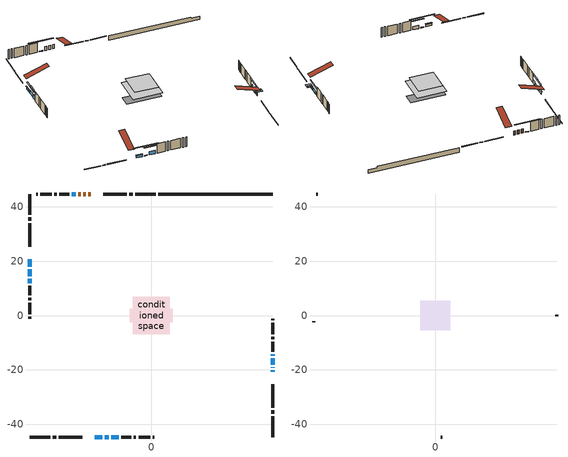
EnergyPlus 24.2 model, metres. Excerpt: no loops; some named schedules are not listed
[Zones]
conditioned space
 floor outside (Floor1 construction): -2.8,-2.8 -2.8,2.8 2.8,2.8 2.8,-2.8 z0.46
 floor adiabatic (AdiabaticFloorConstruction): -6.84,-6.84 -6.84,6.84 6.84,6.84 6.84,-6.84 z2.9
 floor foundation (Slab1 construction): -7.97,-2.54 -7.97,2.54 7.97,2.54 7.97,-2.54 z-1.92
 wall outside (RimJoist1 construction): 1.65,44.64 -5.93,44.64 / -44.64,-44.64 -37.06,-44.64 / -44.64,44.64 -44.64,37.06 / 44.64,-44.64 44.64,-37.06 z0.46:0.76
 wall outside (RimJoist2 construction): -6.86,44.64 -8.11,44.64 / -36.13,-44.64 -34.88,-44.64 / -44.64,36.13 -44.64,34.88 / 44.64,-36.13 44.64,-34.88 z0.46:0.76
 wall outside (RimJoist3 construction): -9.04,44.64 -17.66,44.64 / -33.95,-44.64 -25.33,-44.64 / -44.64,33.95 -44.64,25.33 / 44.64,-33.95 44.64,-25.33 z0.46:0.76
 wall outside (AdiabaticWallConstruction 1): -22.31,44.64 -23.21,44.64 / -24.13,44.64 -25.05,44.64 / -25.97,44.64 -26.83,44.64 z0.46:2.49
 wall outside (AdiabaticWallConstruction): 44.64,-20.68 44.64,-20.15 / 44.64,-19.22 44.64,-19.07 z0.46:2.04; -20.68,-44.64 -17.99,-44.64 / -44.64,20.68 -44.64,17.99 z0.46:1.6; -27.76,44.64 -29.29,44.64 / -17.06,-44.64 -15.54,-44.64 z0.46:0.77; -14.61,-44.64 -11.91,-44.64 / -44.64,17.06 -44.64,14.37 z0.46:2.16; -44.64,13.44 -44.64,11.91 z0.46:2.49; 44.64,-18.14 44.64,-15.72 z0.46:1.98; 44.64,-14.8 44.64,-14.19 z0.46:1.68
 wall outside (Wall1 construction): -30.21,44.64 -33.82,44.64 / -10.98,-44.64 -7.38,-44.64 / -44.64,10.98 -44.64,7.38 / 44.64,-13.26 44.64,-9.65 z0.46:5.34
 wall outside (Wall2 construction): -34.75,44.64 -35.6,44.64 / -6.45,-44.64 -5.6,-44.64 / -44.64,6.45 -44.64,5.6 / 44.64,-8.72 44.64,-7.88 z0.46:5.34
 wall outside (Wall3 construction): -36.52,44.64 -40.79,44.64 / -4.67,-44.64 -0.4,-44.64 / -44.64,4.67 -44.64,0.4 / 44.64,-6.95 44.64,-2.68 z0.46:5.34
 wall outside (Wall4 construction): -41.72,44.64 -42.33,44.64 / 0.52,-44.64 1.13,-44.64 / -44.64,-0.52 -44.64,-1.13 / 44.64,-1.75 44.64,-1.14 z0.46:5.34
 wall foundation (FoundationWall1 construction): 2.58,44.64,-1.92 2.58,44.64,0.46 40.43,44.64,0.46 40.43,44.64,-0.18 44.64,44.64,-0.18 44.64,44.64,-1.92
 window (WindowConstruction 7): 44.64,-20.68 44.64,-20.15 z0.46:2.04
 window (WindowConstruction 5): -20.68,-44.64 -17.99,-44.64 z0.46:1.6
 window (WindowConstruction 6): -44.64,20.68 -44.64,17.99 z0.46:1.6
 window (WindowConstruction 9): -27.76,44.64 -29.29,44.64 z0.46:0.76
 window (WindowConstruction 10): -17.06,-44.64 -15.54,-44.64 z0.46:0.76
 window (WindowConstruction 8): 44.64,-19.22 44.64,-19.07 z0.46:2.04
 window (WindowConstruction): -14.61,-44.64 -11.91,-44.64 z0.46:2.16
 window (WindowConstruction 1): -44.64,17.06 -44.64,14.37 z0.46:2.16
 window (WindowConstruction 2): -44.64,13.44 -44.64,11.91 z0.46:2.49
 window (WindowConstruction 3): 44.64,-18.14 44.64,-15.73 z0.46:1.98
 window (WindowConstruction 4): 44.64,-14.8 44.64,-14.19 z0.46:1.68
 door (Door): -22.31,44.64 -23.21,44.64 z0.46:2.49
 door (Door 1): -24.14,44.64 -25.05,44.64 z0.46:2.49
 door (Door 2): -25.97,44.64 -26.83,44.64 z0.46:2.49
 ceiling adiabatic (AdiabaticFloorConstruction): 6.84,-6.84 6.84,6.84 -6.84,6.84 -6.84,-6.84 z2.9
attic - vented
 floor to conditioned space (Floor2 construction Reversed): -5.43,-5.43 -5.43,5.43 5.43,5.43 5.43,-5.43 z5.34
 wall outside (Wall5 construction): -43.26,44.64 -43.71,44.64 / 2.06,-44.64 2.51,-44.64 / -44.64,-2.06 -44.64,-2.51 / 44.64,-0.21 44.64,0.24 z0.46:5.34
 roof outside (Roof1 construction): -21.38,44.64,5.34 -21.38,34.06,8.86 -18.59,34.06,8.86 -18.59,44.64,5.34; -21.61,-44.64,5.34 -21.61,-34.06,8.86 -24.4,-34.06,8.86 -24.4,-44.64,5.34; -44.64,21.61,5.34 -34.06,21.61,8.86 -34.06,24.4,8.86 -44.64,24.4,5.34; 44.64,-21.61,5.34 34.06,-21.61,8.86 34.06,-24.4,8.86 44.64,-24.4,5.34
shading: 44.64,-19.85 44.64,-20.98 47.08,-20.98 47.08,-19.85 z2.33; -17.79,-44.64 -20.88,-44.64 -20.88,-45.05 -17.79,-45.05 z1.8; -44.64,17.79 -44.64,20.88 -45.05,20.88 -45.05,17.79 z1.8; -34.34,44.64 -22.71,44.64 -22.71,45.05 -34.34,45.05 z5.82; -10.49,-44.64 -22.11,-44.64 -22.11,-45.05 -10.49,-45.05 z5.82; 44.64,-18.77 44.64,-19.52 47.08,-19.52 47.08,-18.77 z2.33; -9.27,-44.64 -17.25,-44.64 -17.25,-45.05 -9.27,-45.05 z4.8; -44.64,11.73 -44.64,19.7 -45.05,19.7 -45.05,11.73 z4.8; -44.64,9.27 -44.64,16.08 -45.05,16.08 -45.05,9.27 z5.13; 44.64,-13.09 44.64,-20.78 45.05,-20.78 45.05,-13.09 z4.62; 44.64,-13.99 44.64,-15 45.05,-15 45.05,-13.99 z1.88
[Building]
Building 1: Terrain=Suburbs
[Site:Location]
Toronto City Centre_ON: Latitude {deg}=43.63; Longitude {deg}=-79.39; Time Zone {hr}=-5; Elevation {m}=77; Keep Site Location Information=Yes
[Site:GroundTemperature:Shallow]
5.01852, 3.26908, 3.12898, 3.95918, 7.29196, 10.6092, 13.4851, 15.3069, 15.4617, 13.9799, 11.1774, 7.9619
[Site:WaterMainsTemperature]
Calculation Method=Schedule; Temperature Schedule=mains temperature schedule
[Material] Roughness=Rough; Thermal Absorptance=0.9
Name | Thickness {m} | Conductivity {W/m-K} | Density {kg/m3} | Specific Heat {J/kg-K} | Solar Absorptance | Visible Absorptance
asphalt or fiberglass shingles | 0.00635 | 0.162714 | 1121.4 | 1465.45 | 0.4 | 0.4
ceiling loosefill ins | 0.169333 | 0.0480833 | 16.02 | 1046.75 | 0.7 | 0.7
ceiling stud and cavity | 0.1397 | 0.132671 | 65.682 | 1177.47 | 0.7 | 0.7
concrete 4.0 in. | 0.1016 | 1.803125 | 2242.8 | 837.4 | 0.7 | 0.7
concrete 8.0 in. | 0.2032 | 1.803125 | 2242.8 | 837.4 | 0.7 | 0.7
door material | 0.04445 | 0.053851 | 512.64 | 1214.23 | 0.7 | 0.7
door material 1 | 0.04445 | 0.188738 | 512.64 | 1214.23 | 0.7 | 0.7
exterior vertical ins | 0.00510587 | 0.029427 | 32.04 | 1214.23 | 0.7 | 0.7
floor covering | 0.0127 | 0.0433444 | 54.468 | 1339.84 | 0.6 | 0.6
floor rigid ins; rim joist rigid ins; wall rigid ins | 0.051816 | 0.029427 | 32.04 | 1214.23 | 0.7 | 0.7
floor rigid ins 1; wall rigid ins 1 | 0.512978 | 0.029427 | 32.04 | 1214.23 | 0.7 | 0.7
floor stud and cavity | 0.1397 | 0.0985318 | 92.3553 | 1139.71 | 0.7 | 0.7
floor stud and cavity 1 | 0.1397 | 1.75129 | 37.0049 | 1207.88 | 0.7 | 0.7
furniture material conditioned space 1 | 0.1524 | 0.115458 | 640.8 | 1214.23 | 0.6 | 0.6
gypsum board | 0.0127 | 0.160291 | 801 | 837.4 | 0.6 | 0.6
gypsum board 1 | 0.0127 | 0.160291 | 801 | 837.4 | 0.7 | 0.7
osb sheathing 0.5 in. | 0.0127 | 0.115458 | 512.64 | 1214.23 | 0.7 | 0.7
osb sheathing 0.75 in. | 0.01905 | 0.115458 | 512.64 | 1214.23 | 0.7 | 0.7
osb sheathing 2.0 in. | 0.0508 | 0.115458 | 512.64 | 1214.23 | 0.7 | 0.7
rim joist stud and cavity | 0.0508 | 0.0346513 | 125.044 | 1163.47 | 0.6 | 0.6
rim joist stud and cavity 1 | 0.0508 | 0.0414166 | 125.044 | 1163.47 | 0.6 | 0.6
rim joist stud and cavity 2 | 0.0508 | 0.035244 | 125.044 | 1163.47 | 0.6 | 0.6
slab rigid ins | 0.00699361 | 0.029427 | 32.04 | 1214.23 | 0.7 | 0.7
wall stud and cavity | 0.1397 | 0.164263 | 139.0536 | 1170.24 | 0.7 | 0.7
wall stud and cavity 1 | 0.1397 | 0.374252 | 139.0536 | 1170.24 | 0.7 | 0.7
wall stud and cavity 2 | 0.1397 | 0.163586 | 139.0536 | 1170.24 | 0.7 | 0.7
wall stud and cavity 3 | 0.1397 | 0.32384 | 139.0536 | 1170.24 | 0.7 | 0.7
wall stud and cavity 4 | 0.0889 | 6.1454 | 50.32683 | 1063.81 | 0.6 | 0.6
wall stud and cavity 5 | 0.0889 | 0.380278 | 52.3479 | 1209.89 | 0.7 | 0.7
wall stud and cavity 6 | 0.0889 | 0.391764 | 83.0341 | 1211.67 | 0.7 | 0.7
wood siding | 0.0254 | 0.102417 | 544.68 | 1172.36 | 0.4 | 0.4
wood siding 1 | 0.00254 | 0.102417 | 544.68 | 1172.36 | 0.4 | 0.4
wood siding 2; wood siding 3; wood siding 4 | 0.0254 | 0.102417 | 544.68 | 1172.36 | 0.7 | 0.7
[WindowMaterial:SimpleGlazingSystem]
Name | U-Factor {W/m2-K} | Solar Heat Gain Coefficient
WindowMaterial | 2.90203 | 0.68
WindowMaterial 1 | 2.98606 | 0.58
WindowMaterial 2 | 2.88613 | 0.7
WindowMaterial 3 | 2.96789 | 0.62
WindowMaterial 4 | 2.918492 | 0.67
WindowMaterial 5 | 3.310274 | 0.62
WindowMaterial 6 | 3.21034 | 0.35
WindowMaterial 7 | 3.06442 | 0.51
[Construction]
AdiabaticFloorConstruction: floor stud and cavity 1, floor rigid ins 1, osb sheathing 0.75 in., floor covering
AdiabaticWallConstruction: wood siding 3, wall rigid ins 1, wall stud and cavity 5, gypsum board
AdiabaticWallConstruction 1: wood siding 4, wall rigid ins 1, wall stud and cavity 5, gypsum board
Door; Door 1: door material
Door 2: door material 1
Floor1 construction: floor stud and cavity, floor rigid ins, osb sheathing 0.75 in., floor covering
Floor2 construction Reversed: gypsum board, ceiling stud and cavity, ceiling loosefill ins
FoundationWall1 construction: concrete 8.0 in., gypsum board 1
furniture construction conditioned space 1: furniture material conditioned space 1
PartitionWallConstruction: gypsum board, wall stud and cavity 6, gypsum board
RimJoist1 construction: wood siding 2, rim joist rigid ins, osb sheathing 2.0 in., rim joist stud and cavity
RimJoist2 construction: wood siding 2, rim joist rigid ins, osb sheathing 2.0 in., rim joist stud and cavity 1
RimJoist3 construction: wood siding 2, rim joist rigid ins, osb sheathing 2.0 in., rim joist stud and cavity 2
Roof1 construction: asphalt or fiberglass shingles
Slab1 construction: slab rigid ins, concrete 4.0 in.
Wall1 construction: wood siding, wall rigid ins, osb sheathing 0.5 in., wall stud and cavity, gypsum board
Wall2 construction: wood siding, wall rigid ins, osb sheathing 0.5 in., wall stud and cavity 1, gypsum board
Wall3 construction: wood siding, wall rigid ins, osb sheathing 0.5 in., wall stud and cavity 2, gypsum board
Wall4 construction: wood siding, wall rigid ins, osb sheathing 0.5 in., wall stud and cavity 3, gypsum board
Wall5 construction: wood siding 1, wall stud and cavity 4
WindowConstruction; WindowConstruction 1: WindowMaterial
WindowConstruction 10; WindowConstruction 9: WindowMaterial 7
WindowConstruction 2: WindowMaterial 1
WindowConstruction 3: WindowMaterial 2
WindowConstruction 4: WindowMaterial 3
WindowConstruction 5; WindowConstruction 6: WindowMaterial 4
WindowConstruction 7: WindowMaterial 5
WindowConstruction 8: WindowMaterial 6
[Zone] Multiplier=1; Part of Total Floor Area=Yes
Name | Volume {m3}
attic - vented | 67.5057
conditioned space | 684.5
[Space]
Name | Zone | Volume {m3}
attic - vented 1 | attic - vented | 67.5057
conditioned space 1 | conditioned space | 684.5
[ZoneInfiltration:EffectiveLeakageArea]
infil attic - vented 1: Zone or Space=attic - vented 1; Schedule=Always On Discrete; Effective Air Leakage Area {cm2}=4965.9; Stack Coefficient=0.000584309; Wind Coefficient=1.63321e-05
[ZoneMixing]
whole house fan mix: Zone or Space=attic - vented; Schedule=Always On Continuous; Design Flow Rate Calculation Method=Flow/Zone; Design Flow Rate {m3/s}=0; Source Zone or Space=conditioned space
[SurfaceProperty:ExposedFoundationPerimeter]
Slab1: Exposed Perimeter Calculation Method=TotalExposedPerimeter; Total Exposed Perimeter {m}=42.062
[InternalMass] Zone or ZoneList=conditioned space; Space or SpaceList=conditioned space 1
Name | Construction | Surface Area {m2}
furniture mass conditioned space 1 | furniture construction conditioned space 1 | 119.772
partition wall mass | PartitionWallConstruction | 299.43
[Lights]
interior lighting: Zone or ZoneList or Space or SpaceList=conditioned space 1; Schedule=interior lighting schedule; Design Level Calculation Method=LightingLevel; Lighting Level {W}=343.2; Return Air Fraction=0; Fraction Radiant=0.6; Fraction Visible=0.2; Fraction Replaceable=1
[People]
occupants: Zone or ZoneList or Space or SpaceList=conditioned space 1; Number of People Schedule=occupants schedule; Number of People Calculation Method=People; Number of People=3; Fraction Radiant=0.314171; Sensible Heat Fraction=0.56303; Activity Level Schedule=occupants activity schedule; Carbon Dioxide Generation Rate {m3/s-W}=0; Enable ASHRAE 55 Comfort Warnings=No; Mean Radiant Temperature Calculation Type=EnclosureAveraged
[ElectricEquipment] Zone or ZoneList or Space or SpaceList=conditioned space 1; Design Level Calculation Method=EquipmentLevel
Name | Schedule | Design Level {W} | Fraction Latent | Fraction Radiant | Fraction Lost
clothes dryer | clothes dryer schedule | 140.772 | 0.015 | 0.081 | 0.85
clothes washer | clothes washer schedule | 32.1985 | 0.03 | 0.162 | 0.7
cooking range | cooking range schedule | 215.147 | 0.08 | 0.432 | 0.2
dishwasher | dishwasher schedule | 66.8632 | 0.3 | 0.18 | 0.4
fridge | fridge schedule | 72.9452 | 0 | 0.6 | 0
mech vent bath fan 0 | mech vent bath fan 0 schedule | 50.2 | 0 | 0 | 1
mech vent bath fan 1 | mech vent bath fan 1 schedule | 50.2 | 0 | 0 | 1
mech vent house fan | mech vent house fan schedule | 0 | 0 | 0 | 1
mech vent house fan cfis | mech vent house fan cfis schedule | 0 | 0 | 0 | 0
mech vent range fan 0 | mech vent range fan 0 schedule | 57 | 0 | 0 | 1
misc plug loads | misc plug loads schedule | 494.7 | 0.045 | 0.513 | 0.1
whole house fan | Always On Discrete | 0 | 0 | 0 | 1
[OtherEquipment] Zone or ZoneList or Space or SpaceList=conditioned space 1; Design Level Calculation Method=EquipmentLevel
Name | Fuel Type | Schedule | Design Level {W} | Fraction Latent | Fraction Radiant | Fraction Lost
clothes dryer 1 | Electricity | clothes dryer schedule | 0 | 0.015 | 0.081 | 0.85
cooking range 1 | Electricity | cooking range schedule | 0 | 0.08 | 0.432 | 0.2
general water use latent | None | general water use schedule | 62.594 | 1 | 0 | 0
general water use sensible | None | general water use schedule | -61.6891 | 0 | 0.6 | 0
mech vent house fan latent load | None | Always On Discrete | 0 | 1 | 0 | 0
mech vent house fan sensible load | None | Always On Discrete | 0 | 0 | 0 | 0
water heater energy adjustment1 | NaturalGas | Always On Discrete | 0.01 | 0 | 0 | 1
[ZoneInfiltration:DesignFlowRate] Zone or ZoneList or Space or SpaceList=conditioned space 1; Schedule=Always On Discrete; Design Flow Rate Calculation Method=Flow/Zone; Design Flow Rate {m3/s}=0
infil flow; natural vent flow; whole house fan flow
[AvailabilityManager:Scheduled]
central ac and furnace airloop Availability Manager: Schedule=Always On Discrete
[Foundation:Kiva]
Foundation Kiva 1: Initial Indoor Air Temperature {C}=18; Wall Height Above Grade {m}=0.460004; Wall Depth Below Slab {m}=0.2032; Custom Block Material Name 1=exterior vertical ins; Custom Block Depth 1 {m}=2.38; Custom Block X Position 1 {m}=0.2159; Custom Block Z Position 1 {m}=0
[Foundation:Kiva:Settings]
Soil Conductivity {W/m-K}=0.849921; Soil Density {kg/m3}=1842.3; Soil Specific Heat {J/kg-K}=418.7; Ground Solar Absorptivity=0.9; Ground Thermal Absorptivity=0.9; Ground Surface Roughness {m}=0.03; Far-Field Width {m}=40; Deep-Ground Boundary Condition=ZeroFlux; Deep-Ground Depth {m}=40; Minimum Cell Dimension {m}=0.2; Maximum Cell Growth Coefficient=3; Simulation Timestep=Timestep
[Exterior:Lights]
exterior lighting: Schedule=exterior lighting schedule; Design Level {W}=75.6
[EnergyManagementSystem:GlobalVariable]
central_ac_and_furnace_airloop_Fan_RTF
infil_program_Qfan
infil_program_Qinf
natural_vent_program_Qnv
natural_vent_program_Qwhf
[EnergyManagementSystem:Sensor]
Name | Output:Variable or Output:Meter Index Key | Output:Variable or Output:Meter
airflow_gain | infil flow | Infiltration Sensible Heat Gain Energy
airflow_gain_1 | natural vent flow | Infiltration Sensible Heat Gain Energy
airflow_gain_2 | whole house fan flow | Infiltration Sensible Heat Gain Energy
airflow_loss | infil flow | Infiltration Sensible Heat Loss Energy
airflow_loss_1 | natural vent flow | Infiltration Sensible Heat Loss Energy
airflow_loss_2 | whole house fan flow | Infiltration Sensible Heat Loss Energy
clg_load_cond |  | Cooling:EnergyTransfer:Zone:CONDITIONED SPACE
clg_sp_s; clg_sp_s_1 | cooling setpoint | Schedule Value
clothes_dryer_exhaust_0_sch_s | clothes dryer exhaust 0 schedule | Schedule Value
cool_season | cooling season schedule | Schedule Value
htg_load_cond |  | Heating:EnergyTransfer:Zone:CONDITIONED SPACE
htg_sp_s; htg_sp_s_1 | heating setpoint | Schedule Value
ig_ee_conv | clothes dryer | Electric Equipment Convective Heating Energy
ig_ee_conv_2 | cooking range | Electric Equipment Convective Heating Energy
ig_ee_conv_4 | fridge | Electric Equipment Convective Heating Energy
ig_ee_conv_5 | misc plug loads | Electric Equipment Convective Heating Energy
ig_ee_conv_6 | whole house fan | Electric Equipment Convective Heating Energy
ig_ee_rad | clothes dryer | Electric Equipment Radiant Heating Energy
ig_ee_rad_2 | cooking range | Electric Equipment Radiant Heating Energy
ig_ee_rad_4 | fridge | Electric Equipment Radiant Heating Energy
ig_ee_rad_5 | misc plug loads | Electric Equipment Radiant Heating Energy
ig_ee_rad_6 | whole house fan | Electric Equipment Radiant Heating Energy
ig_lgt_conv | interior lighting | Lights Convective Heating Energy
ig_lgt_rad | interior lighting | Lights Radiant Heating Energy
ig_lgt_vis | interior lighting | Lights Visible Radiation Heating Energy
ig_oe_conv | clothes dryer 1 | Other Equipment Convective Heating Energy
ig_oe_conv_1 | cooking range 1 | Other Equipment Convective Heating Energy
ig_oe_conv_2 | general water use latent | Other Equipment Convective Heating Energy
ig_oe_conv_3 | general water use sensible | Other Equipment Convective Heating Energy
ig_oe_conv_4 | water heater energy adjustment1 | Other Equipment Convective Heating Energy
ig_oe_rad | clothes dryer 1 | Other Equipment Radiant Heating Energy
ig_oe_rad_1 | cooking range 1 | Other Equipment Radiant Heating Energy
ig_oe_rad_2 | general water use latent | Other Equipment Radiant Heating Energy
ig_oe_rad_3 | general water use sensible | Other Equipment Radiant Heating Energy
ig_oe_rad_4 | water heater energy adjustment1 | Other Equipment Radiant Heating Energy
ig_ppl_conv | occupants | People Convective Heating Energy
ig_ppl_rad | occupants | People Radiant Heating Energy
im_conv | furniture mass conditioned space 1 | Surface Inside Face Convection Heat Gain Energy
im_conv_1 | partition wall mass | Surface Inside Face Convection Heat Gain Energy
im_ig | furniture mass conditioned space 1 | Surface Inside Face Internal Gains Radiation Heat Gain Energy
im_ig_1 | partition wall mass | Surface Inside Face Internal Gains Radiation Heat Gain Energy
im_lgt | furniture mass conditioned space 1 | Surface Inside Face Lights Radiation Heat Gain Energy
im_lgt_1 | partition wall mass | Surface Inside Face Lights Radiation Heat Gain Energy
im_sol | furniture mass conditioned space 1 | Surface Inside Face Solar Radiation Heat Gain Energy
im_sol_1 | partition wall mass | Surface Inside Face Solar Radiation Heat Gain Energy
im_surf | furniture mass conditioned space 1 | Surface Inside Face Net Surface Thermal Radiation Heat Gain Energy
im_surf_1 | partition wall mass | Surface Inside Face Net Surface Thermal Radiation Heat Gain Energy
mech_vent_bath_fan_0_sch_s | mech vent bath fan 0 schedule | Schedule Value
mech_vent_bath_fan_1_sch_s | mech vent bath fan 1 schedule | Schedule Value
mech_vent_range_fan_0_sch_s | mech vent range fan 0 schedule | Schedule Value
mv_conv | mech vent bath fan 0 | Electric Equipment Convective Heating Energy
mv_conv_1 | mech vent bath fan 1 | Electric Equipment Convective Heating Energy
mv_conv_2 | mech vent house fan | Electric Equipment Convective Heating Energy
mv_conv_3 | mech vent house fan cfis | Electric Equipment Convective Heating Energy
mv_conv_4 | mech vent range fan 0 | Electric Equipment Convective Heating Energy
mv_conv_5 | mech vent house fan latent load | Other Equipment Convective Heating Energy
mv_conv_6 | mech vent house fan sensible load | Other Equipment Convective Heating Energy
mv_rad | mech vent bath fan 0 | Electric Equipment Radiant Heating Energy
mv_rad_1 | mech vent bath fan 1 | Electric Equipment Radiant Heating Energy
mv_rad_2 | mech vent house fan | Electric Equipment Radiant Heating Energy
mv_rad_3 | mech vent house fan cfis | Electric Equipment Radiant Heating Energy
mv_rad_4 | mech vent range fan 0 | Electric Equipment Radiant Heating Energy
mv_rad_5 | mech vent house fan latent load | Other Equipment Radiant Heating Energy
mv_rad_6 | mech vent house fan sensible load | Other Equipment Radiant Heating Energy
natural_vent_s | natural vent schedule | Schedule Value
out_pb_s |  | Site Outdoor Air Barometric Pressure
out_wt_s |  | Site Outdoor Air Humidity Ratio
site_vw_s |  | Site Wind Speed
ss_back_out | Window1 | Surface Window Shortwave from Zone Back Out Window Heat Transfer Rate
ss_back_out_1 | Window10 | Surface Window Shortwave from Zone Back Out Window Heat Transfer Rate
ss_back_out_10 | Window9 | Surface Window Shortwave from Zone Back Out Window Heat Transfer Rate
ss_back_out_2 | Window12 | Surface Window Shortwave from Zone Back Out Window Heat Transfer Rate
ss_back_out_3 | Window14 | Surface Window Shortwave from Zone Back Out Window Heat Transfer Rate
ss_back_out_4 | Window16 | Surface Window Shortwave from Zone Back Out Window Heat Transfer Rate
ss_back_out_5 | Window2 | Surface Window Shortwave from Zone Back Out Window Heat Transfer Rate
ss_back_out_6 | Window3 | Surface Window Shortwave from Zone Back Out Window Heat Transfer Rate
ss_back_out_7 | Window5 | Surface Window Shortwave from Zone Back Out Window Heat Transfer Rate
ss_back_out_8 | Window7 | Surface Window Shortwave from Zone Back Out Window Heat Transfer Rate
ss_back_out_9 | Window8 | Surface Window Shortwave from Zone Back Out Window Heat Transfer Rate
ss_conv | Door1 | Surface Inside Face Convection Heat Gain Energy
ss_conv_1 | Door2 | Surface Inside Face Convection Heat Gain Energy
ss_conv_10 | Window5 | Surface Inside Face Convection Heat Gain Energy
ss_conv_11 | Window7 | Surface Inside Face Convection Heat Gain Energy
ss_conv_12 | Window8 | Surface Inside Face Convection Heat Gain Energy
ss_conv_13 | Window9 | Surface Inside Face Convection Heat Gain Energy
ss_conv_2 | Door3 | Surface Inside Face Convection Heat Gain Energy
ss_conv_3 | Window1 | Surface Inside Face Convection Heat Gain Energy
ss_conv_4 | Window10 | Surface Inside Face Convection Heat Gain Energy
ss_conv_5 | Window12 | Surface Inside Face Convection Heat Gain Energy
ss_conv_6 | Window14 | Surface Inside Face Convection Heat Gain Energy
ss_conv_7 | Window16 | Surface Inside Face Convection Heat Gain Energy
ss_conv_8 | Window2 | Surface Inside Face Convection Heat Gain Energy
ss_conv_9 | Window3 | Surface Inside Face Convection Heat Gain Energy
ss_ig | Door1 | Surface Inside Face Internal Gains Radiation Heat Gain Energy
ss_ig_1 | Door2 | Surface Inside Face Internal Gains Radiation Heat Gain Energy
ss_ig_10 | Window5 | Surface Inside Face Internal Gains Radiation Heat Gain Energy
ss_ig_11 | Window7 | Surface Inside Face Internal Gains Radiation Heat Gain Energy
ss_ig_12 | Window8 | Surface Inside Face Internal Gains Radiation Heat Gain Energy
ss_ig_13 | Window9 | Surface Inside Face Internal Gains Radiation Heat Gain Energy
ss_ig_2 | Door3 | Surface Inside Face Internal Gains Radiation Heat Gain Energy
ss_ig_3 | Window1 | Surface Inside Face Internal Gains Radiation Heat Gain Energy
ss_ig_4 | Window10 | Surface Inside Face Internal Gains Radiation Heat Gain Energy
ss_ig_5 | Window12 | Surface Inside Face Internal Gains Radiation Heat Gain Energy
ss_ig_6 | Window14 | Surface Inside Face Internal Gains Radiation Heat Gain Energy
ss_ig_7 | Window16 | Surface Inside Face Internal Gains Radiation Heat Gain Energy
ss_ig_8 | Window2 | Surface Inside Face Internal Gains Radiation Heat Gain Energy
ss_ig_9 | Window3 | Surface Inside Face Internal Gains Radiation Heat Gain Energy
ss_lgt | Door1 | Surface Inside Face Lights Radiation Heat Gain Energy
ss_lgt_1 | Door2 | Surface Inside Face Lights Radiation Heat Gain Energy
ss_lgt_2 | Door3 | Surface Inside Face Lights Radiation Heat Gain Energy
ss_sol | Door1 | Surface Inside Face Solar Radiation Heat Gain Energy
ss_sol_1 | Door2 | Surface Inside Face Solar Radiation Heat Gain Energy
ss_sol_2 | Door3 | Surface Inside Face Solar Radiation Heat Gain Energy
ss_surf | Door1 | Surface Inside Face Net Surface Thermal Radiation Heat Gain Energy
ss_surf_1 | Door2 | Surface Inside Face Net Surface Thermal Radiation Heat Gain Energy
ss_surf_10 | Window5 | Surface Inside Face Net Surface Thermal Radiation Heat Gain Energy
ss_surf_11 | Window7 | Surface Inside Face Net Surface Thermal Radiation Heat Gain Energy
ss_surf_12 | Window8 | Surface Inside Face Net Surface Thermal Radiation Heat Gain Energy
ss_surf_13 | Window9 | Surface Inside Face Net Surface Thermal Radiation Heat Gain Energy
ss_surf_2 | Door3 | Surface Inside Face Net Surface Thermal Radiation Heat Gain Energy
ss_surf_3 | Window1 | Surface Inside Face Net Surface Thermal Radiation Heat Gain Energy
ss_surf_4 | Window10 | Surface Inside Face Net Surface Thermal Radiation Heat Gain Energy
ss_surf_5 | Window12 | Surface Inside Face Net Surface Thermal Radiation Heat Gain Energy
ss_surf_6 | Window14 | Surface Inside Face Net Surface Thermal Radiation Heat Gain Energy
ss_surf_7 | Window16 | Surface Inside Face Net Surface Thermal Radiation Heat Gain Energy
ss_surf_8 | Window2 | Surface Inside Face Net Surface Thermal Radiation Heat Gain Energy
ss_surf_9 | Window3 | Surface Inside Face Net Surface Thermal Radiation Heat Gain Energy
ss_trans_in | Window1 | Surface Window Transmitted Solar Radiation Rate
ss_trans_in_1 | Window10 | Surface Window Transmitted Solar Radiation Rate
